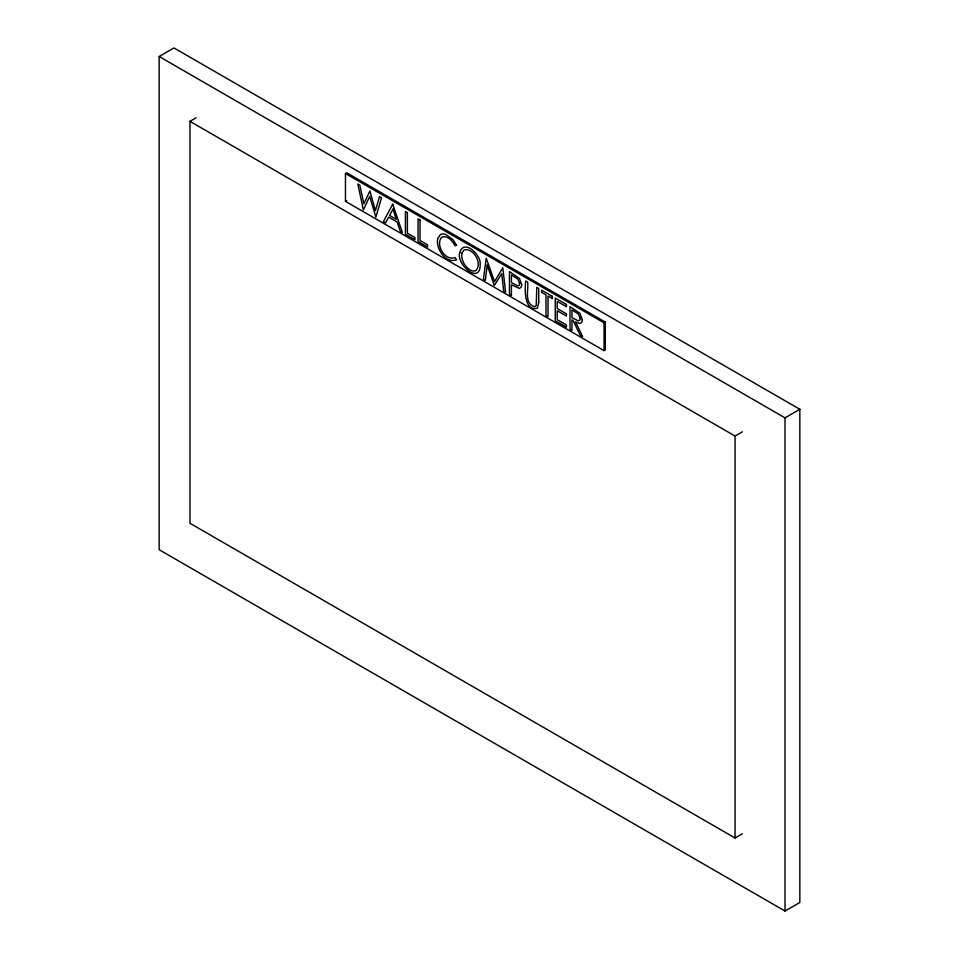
<?xml version="1.0" encoding="UTF-8"?>
<svg xmlns="http://www.w3.org/2000/svg" width="959" height="959" viewBox="0 0 959 959"><rect width="100%" height="100%" fill="white"/><g stroke="black" fill="none" stroke-linecap="round" stroke-linejoin="round"><path stroke-width="1.44" d="M159.158 56.509L173.987 47.95L799.842 409.289L799.842 902.491L785.013 911.05L159.158 549.711L159.158 56.509L785.013 417.848L799.842 409.289M742.374 833.779L735.062 837.998L189.978 523.29L189.978 121.337L196.068 117.813M345.456 173.531L346.726 172.8L605.321 322.092L605.321 349.903L604.05 350.634L345.456 201.342L345.456 173.531L604.05 322.823L605.321 322.092M345.456 201.342L346.726 200.611M189.978 121.337L735.062 436.045L742.374 431.814M785.013 417.848L785.013 911.05M735.062 436.045L735.062 837.998M604.05 322.823L604.05 350.634M538.742 302.205L537.46 308.127C523.698 311.867 524.789 287.772 525.724 280.987L527.69 282.114C528.649 289.378 524.01 303.5 534.199 306.508A5.886 3.392 60 0 0 536.213 305.406L536.776 287.364L538.742 288.503L538.742 302.205M459.745 252.732C455.969 264.708 481.094 285.962 480.183 263.617C480.795 254.459 463.557 238.443 459.745 252.732M437.568 238.911C435.997 248.932 445.635 264.025 456.592 259.817L455.034 257.563C445.192 261.507 434.811 244.545 441.871 237.065C447.721 235.183 452.684 241.081 455.034 245.756L456.592 245.276L452.96 239.654L445.803 234.475A14.301 8.259 60 0 0 440.397 234.547L437.568 238.911M461.974 253.008C460.799 259.541 464.516 266.362 469.982 269.863A11.904 6.881 60 0 0 475.952 270.51C482.581 263.353 473.686 247.59 464.108 249.891L461.974 253.008M582.305 319.683L582.113 321.325A6.665 3.848 60 0 1 579.392 323.387L575.52 321.888L582.581 336.501L580.159 335.099L573.086 320.486L571.972 319.838L571.972 330.376L570.006 329.249L570.006 306.544L579.943 313.329L582.305 319.683M487.244 265.116L485.314 280.352L483.42 279.261L486.237 258.187L494.544 281.61L502.78 267.729L505.609 292.063L503.679 290.949L501.737 273.591L494.281 285.53L487.244 265.116M580.267 318.508L579.739 320.33L578.277 320.857L571.972 317.621L571.972 309.901L578.337 313.977L580.267 318.508M519.706 283.564L519.167 285.374L517.692 285.89L511.411 282.641L511.411 274.945L517.752 279.009L519.706 283.564M521.732 284.727L521.145 287.34L519.454 288.383L511.411 284.859L511.411 295.42L509.457 294.281L509.457 271.589L519.442 278.422L521.732 284.727M381.538 197.734L375.88 217.166L369.683 196.415L363.377 209.949L357.803 184.032L359.817 185.195L363.833 203.871L369.874 191.009L375.448 210.572L379.524 196.583L381.538 197.734M392.734 204.195L383.444 221.529L385.638 222.8L388.695 217.094L397.17 221.985L400.251 231.239L402.372 232.462L392.734 204.195M392.962 209.158L389.594 215.427L396.319 219.311L392.962 209.158M407.383 212.658L405.429 211.531L405.429 234.224L414.947 239.726L414.947 237.532L407.383 233.169L407.383 212.658M420.03 219.959L418.064 218.82L418.064 241.524L427.594 247.026L427.594 244.833L420.03 240.469L420.03 219.959M552.396 296.379L541.631 290.169L541.631 292.387L546.007 294.916L546.007 315.391L548.021 316.554L548.021 296.067L552.396 298.609L552.396 296.379M566.505 304.53L555.249 298.021L555.249 320.726L566.433 327.175L566.433 324.957L557.203 319.635L557.203 310.716L566.433 316.038L566.433 313.821L557.203 308.498L557.203 301.378L566.505 306.748L566.505 304.53"/></g></svg>
